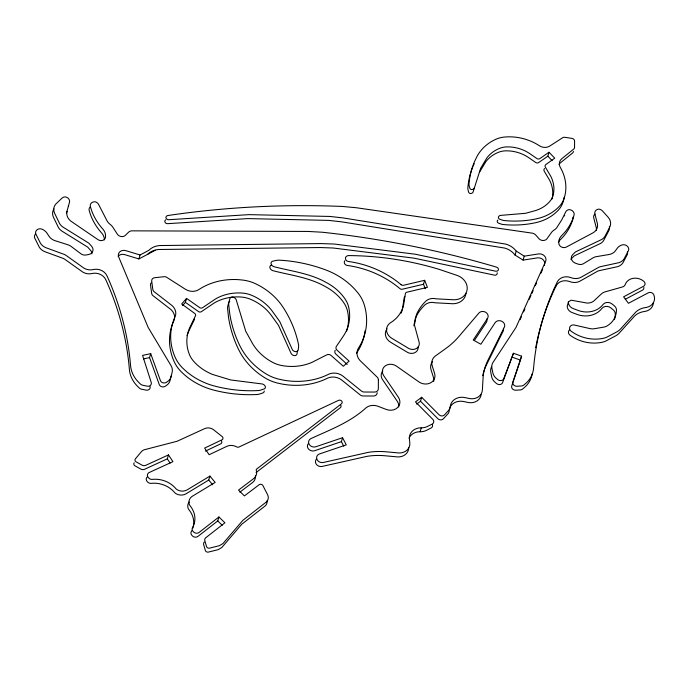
<?xml version="1.0" encoding="UTF-8"?>
<svg xmlns="http://www.w3.org/2000/svg" width="689" height="689" viewBox="0 0 689 689"><rect width="100%" height="100%" fill="white"/><g stroke="black" fill="none" stroke-linecap="round" stroke-linejoin="round"><path stroke-width="1.03" d="M568.416 301.911L568.399 302.325A7.123 6.106 16.4 0 0 573.257 308.603L578.932 310.722A21.635 18.543 16.4 0 0 603.039 304.521L603.263 304.254A6.115 5.245 16.4 0 1 612.116 304.013L614.657 306.123A6.123 5.254 16.4 0 1 616.457 310.016A23.917 20.498 16.4 0 1 607.388 325.751L606.69 326.138A11.015 9.448 16.4 0 1 603.607 327.154L593.84 328.808A11.015 9.448 16.4 0 1 589.775 328.55L573.868 324.932A4.237 3.634 16.4 0 0 569.708 327.404A4.237 3.634 16.4 0 0 571.879 331.728A35.621 30.531 16.4 0 0 602.866 338.402L604.141 338.101A18.37 15.744 16.4 0 0 607.715 336.706L617.266 331.659A18.37 15.752 16.4 0 0 620.668 328.842L635.878 311.988A18.379 15.752 16.4 0 1 645.671 307.527L646.403 307.423A11.532 9.879 16.4 0 0 653.715 294.634L653.577 294.367A3.678 3.152 16.4 0 0 648.289 292.808L628.437 303.306L623.614 296.821L643.733 286.159A3.669 3.144 16.4 0 0 643.87 281.37L643.276 280.897A11.524 9.879 16.4 0 0 625.242 284.471L625.138 284.738A4.909 4.203 16.4 0 1 622.417 286.968L604.701 291.981A11.033 9.457 16.4 0 0 601.23 294.065L593.823 300.981A10.128 8.681 16.4 0 1 587.174 303.082L571.129 300.171L568.416 301.911L567.236 306.278A7.123 6.106 16.4 0 0 572.094 312.556L577.77 314.675A21.635 18.543 16.4 0 0 601.867 308.483L602.1 308.207A6.115 5.245 16.4 0 1 610.954 307.966L613.494 310.076A6.123 5.254 16.4 0 1 615.294 313.969A23.917 20.498 16.4 0 1 614.399 319.636M297.467 350.434L297.045 353.819A2.575 2.213 16.4 0 1 294.237 355.576L293.643 355.438A3.876 3.324 16.4 0 1 291.146 353.517L278.511 325.363L270.889 314.813A45.121 38.679 16.4 0 0 250.365 299.207A25.786 22.108 16.4 0 0 243.028 297.226L241.141 297.019A45.138 38.687 16.4 0 0 214.4 302.876L201.429 311.643A2.429 2.084 16.4 0 1 198.759 311.738L185.393 302.35L186.555 298.397L199.922 307.785A2.429 2.084 16.4 0 0 202.592 307.69L215.562 298.923A45.138 38.687 16.4 0 1 242.304 293.066L244.19 293.264A25.786 22.108 16.4 0 1 251.537 295.254A45.121 38.679 16.4 0 1 272.052 310.86L279.674 321.41L292.308 349.564A3.876 3.324 16.4 0 0 294.806 351.485L295.4 351.623A2.575 2.213 16.4 0 0 298.216 349.866L298.63 346.481A11.61 9.956 16.4 0 0 298.449 344.259A124.537 106.752 16.4 0 0 283.17 307.406L280.94 304.211A63.199 54.173 16.4 0 0 256.093 283.98A36.061 30.91 16.4 0 0 243.355 280.147L239.074 279.7A63.207 54.181 16.4 0 0 199.483 289.165L198.914 289.569A11.618 9.956 16.4 0 1 185.367 289.251L166.523 277.193A3.867 3.316 16.4 0 0 163.991 276.702L154.405 277.745A3.858 3.307 16.4 0 0 151.709 281.155L152.829 289.458A3.876 3.316 16.4 0 0 154.241 291.783L172.069 305.58A11.61 9.947 16.4 0 1 174.756 317.422A63.216 54.181 16.4 0 0 175.385 357.789A36.061 30.91 16.4 0 0 182.551 367.969L185.487 370.708A63.19 54.164 16.4 0 0 214.357 386.004A124.347 106.588 16.4 0 0 257.901 390.568L258.737 390.499A11.601 9.939 16.4 0 0 261.122 389.974L264.214 388.923A2.584 2.213 16.4 0 0 264.998 385.9L264.654 385.418A3.867 3.316 16.4 0 0 261.863 383.919L230.608 379.94L212.66 374.48A45.147 38.696 16.4 0 1 193.687 361.329A25.82 22.134 16.4 0 1 189.13 353.793L188.226 351.054A45.147 38.696 16.4 0 1 190.233 326.577L195.555 315.657A2.42 2.076 16.4 0 0 194.668 313.4L181.681 303.97L186.555 298.397M413.856 325.759L415.278 318.507A53.983 46.275 16.4 0 1 424.622 305.167L425.104 304.727A10.921 9.362 16.4 0 1 435.069 302.781L452.931 303.746A14.555 12.48 16.4 0 0 466.014 293.238M171.027 375.927L170.14 380.139A10.921 9.362 16.4 0 1 167.375 384.738L165.618 386.038A4.866 4.177 16.4 0 1 163.388 386.891A3.634 3.118 16.4 0 1 159.331 384.755L149.556 357.617L150.719 353.664L142.563 355.378L151.236 382.473A3.643 3.126 16.4 0 1 147.567 386.228L142.976 385.306A4.849 4.16 16.4 0 1 140.496 384.109L139.032 382.705A30.316 25.984 16.4 0 1 130.781 367.444L130.557 365.592A330.315 283.136 16.4 0 0 107.01 275.867A10.921 9.362 16.4 0 0 94.436 269.339L92.774 269.666A10.912 9.353 16.4 0 1 83.722 267.978L66.402 255.645A10.903 9.345 16.4 0 0 64.215 254.396L46.361 247.868A10.912 9.353 16.4 0 1 40.539 243.389L35.871 234.062A4.857 4.168 16.4 0 1 37.068 229.764A4.857 4.168 16.4 0 1 42.115 229.213L42.408 229.342A10.921 9.362 16.4 0 1 46.852 232.942L48.816 235.974A10.912 9.353 16.4 0 0 54.526 240.521L67.72 244.716A10.912 9.353 16.4 0 1 70.915 246.249L80.768 253.681A6.055 5.193 16.4 0 0 85.798 255.033L88.795 254.482A6.063 5.193 16.4 0 0 91.895 246.584L88.847 243.157L63.388 227.353A10.912 9.353 16.4 0 1 59.538 223.417L54.646 213.357A10.912 9.353 16.4 0 1 55.887 203.987L62.001 198.148A4.849 4.151 16.4 0 1 65.498 196.942L65.825 196.968A4.849 4.16 16.4 0 1 69.563 202.032L66.437 213.245M68.34 206.252L68.4 205.985A4.849 4.16 16.4 0 0 68.435 205.71M118.112 256.394A6.055 5.185 16.4 0 1 124.7 254.629L138.894 258.935L140.056 254.982L148.807 250.348A17.69 15.167 16.4 0 1 159.598 245.551L321.358 243.587L334.38 244.052L415.364 254.232L495.822 271.233A2.429 2.076 16.4 0 0 496.58 267.151A848.831 727.593 16.4 0 0 322.211 232.227L308.035 231.444L131.496 230.849A6.055 5.193 16.4 0 0 128.412 232.348L125.183 235.535A4.857 4.16 16.4 0 1 119.877 236.146L119.318 235.896A4.849 4.151 16.4 0 1 117.19 233.924L112.987 227.43A12.161 10.421 16.4 0 0 110.154 224.381A12.135 10.404 16.4 0 1 107.243 221.212L98.579 204.409A4.849 4.16 16.4 0 0 95.211 201.799L94.893 201.774A4.849 4.16 16.4 0 0 90.362 206.64L91.603 210.55A60.623 51.968 16.4 0 0 102.463 228.636L102.98 229.213A12.126 10.395 16.4 0 1 105.339 238.006L105.236 238.265A4.849 4.16 16.4 0 1 98.01 239.669L70.829 221.109A10.912 9.353 16.4 0 1 67.048 211.29M134.234 462.793L134.062 463.034A2.403 2.058 16.4 0 0 135.035 465.867L141.056 469.2A3.893 3.342 16.4 0 0 144.621 469.261L167.306 458.857L168.478 454.904L172.939 461.639L148.97 472.637A3.901 3.342 16.4 0 0 148.23 477.417L148.858 478.14A3.901 3.342 16.4 0 0 152.157 479.415L153.716 479.277A24.012 20.584 16.4 0 1 176.108 488.932L177.211 489.767A9.095 7.794 16.4 0 0 187.15 489.87L209.912 476.09L215.166 482.412L191.93 496.502A9.095 7.794 16.4 0 0 189.406 504.761L190.724 506.587A24.003 20.575 16.4 0 1 192.395 527.826L192.283 528.093A3.893 3.342 16.4 0 0 192.903 531.167L193.514 531.899A3.901 3.342 16.4 0 0 199.078 532.459L218.921 516.974L224.907 522.787L205.658 537.825A3.893 3.342 16.4 0 0 204.857 540.805L206.588 546.747A2.403 2.058 16.4 0 0 209.611 548.125L219.352 545.705L222.986 543.535L242.838 520.359L266.342 501.971A7.786 6.675 16.4 0 0 267.521 494.573L262.785 485.349A2.411 2.067 16.4 0 0 259.15 484.72L244.397 495.916L238.54 490.086L253.879 478.442A9.741 8.346 16.4 0 0 256.317 470.527L256.248 470.208A2.411 2.067 16.4 0 1 256.377 469.278L341.718 403.59A2.394 2.05 16.4 0 0 338.618 400.318L238.756 447.127A2.403 2.058 16.4 0 1 236.663 446.868L236.06 446.567A9.741 8.346 16.4 0 0 226.526 446.481L209.146 454.723L204.642 448.083L222.168 439.737A2.394 2.058 16.4 0 0 222.142 436.55L213.366 429.6A7.794 6.683 16.4 0 0 204.754 428.592L177.099 441.261L144.423 449.728A7.803 6.683 16.4 0 0 141.297 451.795L135.225 459.072A2.403 2.058 16.4 0 0 136.198 461.914L142.218 465.247A3.893 3.342 16.4 0 0 145.784 465.308L168.478 454.904M147.093 477.132A3.901 3.342 16.4 0 0 147.058 481.37L147.696 482.093A3.901 3.342 16.4 0 0 150.994 483.368L152.553 483.23A24.012 20.584 16.4 0 1 174.937 492.885L176.048 493.72A9.095 7.794 16.4 0 0 185.987 493.824L208.75 480.044L209.912 476.09M191.895 530.573A24.003 20.575 16.4 0 1 191.232 531.779L191.12 532.046A3.893 3.342 16.4 0 0 191.74 535.12L192.352 535.853A3.901 3.342 16.4 0 0 197.915 536.421L217.758 520.927L218.921 516.974M343.716 446.136L341.399 441.658L342.562 437.704L315.829 446.756A5.142 4.41 16.4 0 1 309.266 444.483A5.142 4.41 16.4 0 1 310.73 438.704L311.006 438.557C330.16 429.747 350.417 422.228 366.169 407.69A11.584 9.93 16.4 0 1 377.305 406.019L386.314 409.464A10.301 8.828 16.4 0 0 397.682 407.466A10.301 8.828 16.4 0 0 398.345 397.183L383.704 375.669A9.009 7.725 16.4 0 1 385.168 365.937A9.009 7.725 16.4 0 1 396.468 366.126L418.292 381.473A10.292 8.828 16.4 0 0 430.074 383.11A10.292 8.828 16.4 0 0 434.768 373.955L432.192 365.773A11.575 9.922 16.4 0 1 435.026 356.23L445.49 348.737A90.293 77.401 16.4 0 0 458.874 336.516L478.907 313.047A5.142 4.41 16.4 0 1 485.624 312.246A5.142 4.41 16.4 0 1 487.674 318.146L473.248 339.996L480.879 344.25L495.158 322.65A5.15 4.41 16.4 0 1 501.687 321.203A5.15 4.41 16.4 0 1 504.443 326.939L487.752 360.648A64.335 55.146 16.4 0 0 483.222 375.574L482.378 389.957A11.584 9.93 16.4 0 1 469.838 398.621L464.997 397.587A12.867 11.024 16.4 0 0 450.253 406.596L450.21 407.328A4.797 4.108 16.4 0 1 449.461 409.447L444.5 414.873A3.634 3.118 16.4 0 1 439.237 414.959L421.677 397.269L415.484 401.911L432.804 419.368A3.643 3.126 16.4 0 1 432.425 423.968L427.507 426.448A12.876 11.033 16.4 0 1 422.245 427.791L421.306 427.8A12.867 11.024 16.4 0 0 409.361 438.393L409.809 442.777A11.575 9.922 16.4 0 1 398.914 452.974L386.141 451.803A64.335 55.146 16.4 0 0 368.271 452.363L323.374 462.465A5.159 4.418 16.4 0 1 317.052 459.597A5.159 4.418 16.4 0 1 319.248 454.034L346.274 444.87L342.562 437.704M425.225 288.674L423.502 284.256L424.674 280.302L403.504 285.272A2.42 2.076 16.4 0 1 401.411 284.901L401.119 284.695M416.638 404.124L420.514 401.231L421.677 397.269M409.051 438.023A12.867 11.024 16.4 0 1 420.144 431.753L421.306 427.8M544.818 263.68A6.063 5.202 16.4 0 0 537.687 257.832L523.106 260.106L515.045 255.059L516.207 251.097A17.69 15.167 16.4 0 0 505.872 244.121L343.001 217.913L329.971 216.449L248.979 214.632L168.831 219.713A2.429 2.076 16.4 0 1 167.461 215.597L167.772 215.536A848.951 727.687 16.4 0 1 342.166 206.433L356.334 207.742L532.451 233.175A6.072 5.202 16.4 0 1 535.947 235.259L538.962 238.678A4.857 4.16 16.4 0 0 544.181 240.383L544.732 240.237A4.857 4.16 16.4 0 0 546.997 238.73L551.381 232.606A12.126 10.395 16.4 0 1 553.551 230.427L554.206 229.98A12.118 10.387 16.4 0 0 556.643 227.87L561.793 219.808L565.686 211.997A4.849 4.16 16.4 0 1 568.856 209.663L569.192 209.611A4.857 4.16 16.4 0 1 574.109 214.908L574.032 215.166A60.632 51.968 16.4 0 1 564.661 232.434L561.897 235.38A12.135 10.404 16.4 0 0 558.865 243.605L559.003 244.311A4.857 4.16 16.4 0 0 566.048 247.205L592.962 232.865A10.912 9.353 16.4 0 0 597.466 223.908L594.9 213.917A4.849 4.16 16.4 0 1 598.276 209.18L598.586 209.137A4.849 4.16 16.4 0 1 602.177 210.653L608.06 217.113A10.912 9.353 16.4 0 1 609.998 226.621L605.14 235.965A10.903 9.353 16.4 0 1 601.557 239.574L575.479 251.907L572.68 254.629A6.055 5.193 16.4 0 0 575.151 263.095L578.131 264.128A6.063 5.193 16.4 0 0 583.221 263.827L592.833 257.979A10.912 9.353 16.4 0 1 595.925 256.73L609.093 254.499A10.912 9.353 16.4 0 0 615.527 250.658L617.111 248.436A10.912 9.353 16.4 0 1 621.297 245.215L621.952 244.974A4.857 4.16 16.4 0 1 627.05 245.982A4.857 4.16 16.4 0 1 628.566 250.4L624.165 258.737A10.921 9.362 16.4 0 1 618.679 262.733L600.886 266.583A10.912 9.353 16.4 0 0 598.603 267.349L581.171 277.176A10.903 9.345 16.4 0 1 572.206 278.055L570.552 277.495A10.912 9.353 16.4 0 0 557.573 281.37L557.28 281.93A330.625 283.403 16.4 0 0 533.587 368.159A30.316 25.984 16.4 0 1 526.508 382.748L523.864 385.005A4.849 4.151 16.4 0 1 521.47 385.986L516.862 386.253A3.643 3.118 16.4 0 1 512.814 382.249L521.582 356.161L513.451 353.25L503.754 378.666A3.652 3.126 16.4 0 1 499.878 380.535A4.849 4.16 16.4 0 1 497.604 379.51L496.132 378.244A10.912 9.353 16.4 0 1 492.979 373.386L491.946 368.374A10.912 9.353 16.4 0 1 492.781 362.784L516.027 327.378L545.593 261.398A6.063 5.202 16.4 0 0 544.577 256.084A6.063 5.202 16.4 0 0 538.85 253.879L524.269 256.153L516.207 251.097M479.484 172.259L485.823 161.708A34.269 29.377 16.4 0 1 498.802 152.174A19.611 16.812 16.4 0 1 505.623 150.848L508.034 150.865A34.261 29.369 16.4 0 1 528.592 157.574L535.999 162.673A2.472 2.119 16.4 0 0 538.686 162.552L547.85 156.188L549.012 152.235L554.723 158.16L545.86 164.568A2.472 2.119 16.4 0 0 545.361 167.143L550.778 176.272A34.269 29.377 16.4 0 1 553.189 195.065L552.836 196.253A19.576 16.777 16.4 0 1 550.451 200.637L549.167 202.144A34.261 29.369 16.4 0 1 535.258 210.636L525.578 213.297L500.421 215.407A2.928 2.515 16.4 0 0 498.655 216.596L498.44 217.044A1.955 1.679 16.4 0 0 499.697 219.18L502.522 220.187A8.802 7.545 16.4 0 0 504.408 220.566A94.488 80.992 16.4 0 0 537.127 218.671L540.047 217.922A47.972 41.116 16.4 0 0 559.58 206.106L560.725 204.745A27.414 23.495 16.4 0 0 564.041 198.604L564.825 195.9A47.98 41.125 16.4 0 0 560.588 167.901L560.303 167.436A8.811 7.553 16.4 0 1 561.862 158.642L573.937 148.893A2.937 2.515 16.4 0 0 574.54 147.403L574.574 140.84A2.945 2.523 16.4 0 0 571.939 138.377L564.42 137.257A2.937 2.523 16.4 0 0 562.698 137.705L549.297 146.344A8.811 7.553 16.4 0 1 538.996 145.491L536.206 143.82A47.972 41.125 16.4 0 0 504.718 137.025L502.763 137.266A27.405 23.495 16.4 0 0 495.4 139.479L492.79 140.797A47.963 41.116 16.4 0 0 477.064 156.325L474.549 161.527A94.419 80.932 16.4 0 0 469.028 183.834A8.793 7.536 16.4 0 0 469.226 186.073L469.872 188.416A1.955 1.679 16.4 0 0 472.309 189.509L472.826 189.363A2.937 2.523 16.4 0 0 474.299 187.882M523.106 260.106L524.269 256.153M491.619 366.737A10.912 9.353 16.4 0 0 490.783 372.327L491.817 377.348A10.912 9.353 16.4 0 0 494.969 382.197L496.442 383.472A4.849 4.16 16.4 0 0 498.715 384.496A3.652 3.126 16.4 0 0 502.582 382.619L513.451 353.25M520.712 359.124L521.582 356.161M520.083 319.696L521.384 316.785M523.562 311.928L524.863 309.017M529.212 299.319L530.952 295.435M531.822 293.497L533.122 290.586M535.293 285.728L536.602 282.826M540.951 273.12L542.691 269.235M473.386 165.489L474.221 163.749M556.109 285.883L556.411 285.324A10.912 9.353 16.4 0 1 569.39 281.448L571.043 282.016A10.903 9.345 16.4 0 0 580.009 281.129L597.441 271.302A10.912 9.353 16.4 0 1 599.723 270.544L617.516 266.686A10.921 9.362 16.4 0 0 623.002 262.698L627.395 254.353A4.857 4.16 16.4 0 0 627.309 251.873M335.259 350.262L335.104 350.512A3.643 3.126 16.4 0 0 335.905 354.129L347.204 364.421M474.368 340.495L486.512 322.099A5.142 4.41 16.4 0 0 486.787 318.964M182.602 305.537L185.393 302.35M256.067 472.576L340.555 407.543A2.394 2.05 16.4 0 0 340.659 405.123M239.85 492.161L252.717 482.395A9.741 8.346 16.4 0 0 255.404 475.643M549.012 152.235L539.849 158.599A2.472 2.119 16.4 0 1 537.162 158.72L529.755 153.613A34.261 29.369 16.4 0 0 509.197 146.912L506.785 146.895A19.611 16.812 16.4 0 0 499.964 148.221A34.269 29.377 16.4 0 0 486.985 157.755L480.646 168.297L473.136 191.835A2.937 2.523 16.4 0 1 471.664 193.316L471.147 193.463A1.955 1.679 16.4 0 1 468.709 192.369L468.064 190.026A8.793 7.536 16.4 0 1 467.865 187.787A94.419 80.932 16.4 0 1 473.007 166.368M138.894 258.935L155.249 250.314M625.285 299.276L642.561 290.112A3.669 3.144 16.4 0 0 643.862 287.408M205.391 451.131L221.005 443.69A2.394 2.058 16.4 0 0 221.436 440.986M341.399 441.658L314.666 450.709A5.142 4.41 16.4 0 1 308.577 449.073A5.142 4.41 16.4 0 1 308.379 443.595M423.502 284.256L402.342 289.225A2.42 2.076 16.4 0 1 400.249 288.863L399.956 288.648A90.914 77.926 16.4 0 0 346.972 265.403L345.594 264.809A3.643 3.118 16.4 0 1 344.422 261.501L344.534 261.226A3.634 3.118 16.4 0 1 344.879 260.7M143.441 358.9L149.556 357.617M420.144 431.753L421.082 431.745A12.876 11.033 16.4 0 0 426.345 430.401L431.262 427.921A3.643 3.126 16.4 0 0 432.347 424.346M140.056 254.982L125.863 250.667A6.055 5.185 16.4 0 0 120.015 251.674A6.055 5.185 16.4 0 0 118.603 256.739L148.169 327.43L171.027 365.661A10.903 9.353 16.4 0 1 172.293 371.345L171.303 376.185A10.921 9.362 16.4 0 1 168.538 380.784L166.781 382.085A4.866 4.177 16.4 0 1 164.55 382.938A3.634 3.118 16.4 0 1 160.494 380.802L150.719 353.664M512.28 357.203L520.419 360.114L511.651 386.202A3.643 3.118 16.4 0 0 515.699 390.215L520.307 389.94A4.849 4.151 16.4 0 0 522.701 388.958L525.337 386.701A30.316 25.984 16.4 0 0 532.192 373.929M217.758 520.927L222.246 525.285M420.514 401.231L438.075 418.912A3.634 3.118 16.4 0 0 443.337 418.834L448.298 413.4A4.797 4.108 16.4 0 0 449.039 411.281L449.09 410.558A12.867 11.024 16.4 0 1 449.185 409.826M547.85 156.188L552.13 160.632M208.75 480.044L212.686 484.789M167.306 458.857L170.097 463.068M424.674 280.302L427.421 287.365L406.596 292.274A2.429 2.084 16.4 0 0 405.356 293.764L403.616 305.055A36.379 31.177 16.4 0 1 390.629 322.667L390.069 323.038A10.921 9.353 16.4 0 0 391.946 338.394L408.827 348.496A7.278 6.244 16.4 0 0 416.569 348.401A7.278 6.244 16.4 0 0 419.11 342.149L414.416 324.907L416.44 314.554A53.983 46.275 16.4 0 1 425.785 301.205L426.267 300.774A10.921 9.362 16.4 0 1 436.232 298.828L454.094 299.793A14.555 12.48 16.4 0 0 467.133 289.699A14.555 12.48 16.4 0 0 457.47 275.54L439.866 269.588A276.1 236.663 16.4 0 0 348.729 255.585L348.376 255.61A3.634 3.118 16.4 0 0 345.697 257.273L345.585 257.54A3.643 3.118 16.4 0 0 346.765 260.855L348.134 261.441A90.914 77.926 16.4 0 1 401.119 284.695M147.644 254.31A17.69 15.167 16.4 0 1 158.427 249.504L320.196 247.54L333.218 248.006L414.201 258.186L494.659 275.187A2.429 2.076 16.4 0 0 497.157 272.766M150.073 386.434A3.643 3.126 16.4 0 1 146.404 390.181L141.813 389.259A4.849 4.16 16.4 0 1 139.333 388.062L137.869 386.658A30.316 25.984 16.4 0 1 129.61 371.397L129.394 369.545A330.315 283.136 16.4 0 0 105.848 279.82A10.921 9.362 16.4 0 0 93.273 273.292L91.611 273.619A10.912 9.353 16.4 0 1 82.551 271.931L65.24 259.598A10.903 9.345 16.4 0 0 63.044 258.349L45.198 251.821A10.912 9.353 16.4 0 1 39.376 247.342L34.708 238.015A4.857 4.168 16.4 0 1 35.483 234.096M91.887 253.862A6.063 5.193 16.4 0 0 90.733 250.538L87.684 247.11L62.225 231.306A10.912 9.353 16.4 0 1 58.376 227.37L53.484 217.311A10.912 9.353 16.4 0 1 53.949 208.931M104.418 239.875A12.126 10.395 16.4 0 0 101.817 233.166L101.3 232.589A60.623 51.968 16.4 0 1 90.44 214.503L89.2 210.593A4.849 4.16 16.4 0 1 89.958 207.208M270.415 265.816A2.782 2.386 16.4 0 0 270.114 268.288L270.398 268.813A4.186 3.591 16.4 0 0 273.232 270.76C290.741 275.264 309.172 277.4 325.13 286.486A48.816 41.84 16.4 0 1 343.733 302.66L344.767 304.28A27.887 23.9 16.4 0 1 347.532 311.204L348.1 314.218A48.807 41.84 16.4 0 1 346.653 331.047M270.631 265.609A2.782 2.386 16.4 0 1 271.156 265.282M365.067 330.823A68.349 58.591 16.4 0 1 357.651 351.493A12.548 10.757 16.4 0 0 356.566 353.362M377.184 392.687A4.177 3.583 16.4 0 1 373.705 396.003L363.189 395.986A4.177 3.583 16.4 0 1 360.476 395.142L341.908 380.182A12.548 10.757 16.4 0 0 327.266 378.261L326.595 378.631A68.34 58.574 16.4 0 1 282.249 384.083L277.667 383.118A39.049 33.477 16.4 0 1 266.91 379.002L264.438 377.563A68.332 58.565 16.4 0 1 240.539 353.19L238.609 349.538A134.484 115.27 16.4 0 1 228.481 316.949L227.585 308.629A12.548 10.757 16.4 0 1 227.732 306.252L228.688 302.704A2.79 2.386 16.4 0 1 229.799 301.36M515.045 255.059A17.69 15.167 16.4 0 0 504.71 248.074L341.839 221.867L328.808 220.402L247.816 218.594L167.668 223.667A2.429 2.076 16.4 0 1 165.739 219.791M564.524 215.95A4.849 4.16 16.4 0 1 564.661 215.683M572.895 217.199A4.857 4.16 16.4 0 1 572.938 218.861L572.869 219.128A60.632 51.968 16.4 0 1 563.499 236.387L560.725 239.333A12.135 10.404 16.4 0 0 558.564 242.115M596.381 230.359A10.912 9.353 16.4 0 0 596.304 227.861L593.737 217.87A4.849 4.16 16.4 0 1 594.202 214.942M594.366 214.718A4.849 4.16 16.4 0 1 594.96 214.107M609.412 226.319A10.912 9.353 16.4 0 1 608.835 230.574L603.969 239.918A10.903 9.353 16.4 0 1 600.395 243.527L574.316 255.86L571.508 258.582A6.055 5.193 16.4 0 0 570.845 259.391M535.723 347.687A330.625 283.403 16.4 0 1 540.279 327.878M540.564 326.853A330.625 283.403 16.4 0 1 556.109 285.883M544.654 264.705A6.063 5.202 16.4 0 1 544.422 265.36M264.231 390.982A2.584 2.213 16.4 0 1 263.052 392.876L259.96 393.927A11.601 9.939 16.4 0 1 257.565 394.452L256.739 394.521A124.347 106.588 16.4 0 1 213.194 389.957A63.19 54.164 16.4 0 1 184.325 374.67L181.388 371.931A36.061 30.91 16.4 0 1 174.222 361.742A63.216 54.181 16.4 0 1 173.215 322.228M173.886 320.781A11.61 9.947 16.4 0 1 173.585 321.375M174.136 320.17A11.61 9.947 16.4 0 0 170.906 309.533L153.079 295.736A3.876 3.316 16.4 0 1 151.666 293.411L150.538 285.108A3.858 3.307 16.4 0 1 151.141 282.921M194.419 318.697A2.42 2.076 16.4 0 1 194.393 319.61L189.07 330.531A45.147 38.696 16.4 0 0 187.063 335.681M569.39 329.962A4.237 3.634 16.4 0 0 570.716 335.689A35.621 30.531 16.4 0 0 601.704 342.355L602.978 342.054A18.37 15.744 16.4 0 0 606.553 340.659L616.104 335.612A18.37 15.752 16.4 0 0 619.506 332.796L634.715 315.941A18.379 15.752 16.4 0 1 644.508 311.48L645.24 311.376A11.532 9.879 16.4 0 0 653.387 302.549M481.155 394.582A11.584 9.93 16.4 0 1 468.675 402.574L463.835 401.541A12.867 11.024 16.4 0 0 449.547 408.413M482.722 375.669A64.335 55.146 16.4 0 1 486.589 364.602L503.28 330.892A5.15 4.41 16.4 0 0 503.383 328.291M432.451 361.622A11.575 9.922 16.4 0 0 431.03 369.726L433.605 377.916A10.292 8.828 16.4 0 1 433.639 381.473M381.982 372.224A9.009 7.725 16.4 0 0 382.541 379.622L397.183 401.144A10.301 8.828 16.4 0 1 398.698 406.958M382.24 371.784A9.009 7.725 16.4 0 1 382.851 370.966M316.552 459.012A5.159 4.418 16.4 0 0 316.389 464.352A5.159 4.418 16.4 0 0 322.211 466.419L367.108 456.325A64.335 55.146 16.4 0 1 384.979 455.765L397.751 456.936A11.575 9.922 16.4 0 0 408.698 447.411M404.831 296.58A2.429 2.084 16.4 0 0 404.193 297.717L402.454 309.008A36.379 31.177 16.4 0 1 401.11 313.194M387.037 328.791A10.921 9.353 16.4 0 0 390.784 342.347L407.664 352.449A7.278 6.244 16.4 0 0 415.019 352.579A7.278 6.244 16.4 0 0 418.111 346.946M267.082 500.705A7.786 6.675 16.4 0 1 265.17 505.924L241.675 524.312L221.824 547.488L218.189 549.658L208.44 552.078A2.403 2.058 16.4 0 1 205.425 550.709L203.694 544.766A3.893 3.342 16.4 0 1 204.288 542.002M189.156 501.988A9.095 7.794 16.4 0 0 188.243 508.715L189.561 510.54A24.003 20.575 16.4 0 1 192.92 528.024M573.377 151.356A2.937 2.515 16.4 0 1 572.774 152.846L560.691 162.595A8.811 7.553 16.4 0 0 559.029 164.533M564.231 197.088A47.98 41.125 16.4 0 1 563.662 199.853L562.879 202.557A27.414 23.495 16.4 0 1 559.563 208.698L558.417 210.059A47.972 41.116 16.4 0 1 538.884 221.875L535.964 222.625A94.488 80.992 16.4 0 1 503.246 224.519A8.802 7.545 16.4 0 1 501.351 224.149L498.526 223.133A1.955 1.679 16.4 0 1 497.277 220.997L497.492 220.549A2.928 2.515 16.4 0 1 497.863 220.075M552.027 199.018A34.269 29.377 16.4 0 0 549.615 180.225L544.198 171.105A2.472 2.119 16.4 0 1 544.689 168.521M378.373 379.794L378.347 388.734A4.177 3.583 16.4 0 1 374.868 392.05L364.352 392.032A4.177 3.583 16.4 0 1 361.639 391.188L343.07 376.228A12.548 10.757 16.4 0 0 328.429 374.308L327.757 374.678A68.34 58.574 16.4 0 1 283.412 380.13L278.83 379.157A39.049 33.477 16.4 0 1 268.073 375.049L265.601 373.61A68.332 58.565 16.4 0 1 241.701 349.228L239.772 345.577A134.484 115.27 16.4 0 1 229.644 312.995L228.748 304.676A12.548 10.757 16.4 0 1 228.894 302.299L229.85 298.75A2.79 2.386 16.4 0 1 233.201 297.209L233.786 297.424A4.186 3.591 16.4 0 1 236.206 299.758L245.672 331.116L252.346 343.217A48.798 41.822 16.4 0 0 269.485 360.571L272.241 362.164A27.887 23.9 16.4 0 0 279.906 365.127L281.922 365.566A48.807 41.84 16.4 0 0 311.79 362.448L326.698 354.887A3.634 3.118 16.4 0 1 330.892 355.3L343.303 366.238L349.125 361.157L337.067 350.176A3.643 3.126 16.4 0 1 336.266 346.558L343.398 336.025A48.807 41.84 16.4 0 0 349.263 310.265L348.694 307.242A27.887 23.9 16.4 0 0 345.93 300.326L344.896 298.707A48.816 41.84 16.4 0 0 326.293 282.524C310.334 273.447 291.903 271.302 274.394 266.807A4.186 3.591 16.4 0 1 271.569 264.86L271.277 264.335A2.782 2.386 16.4 0 1 272.611 261.217L276.091 260.459A12.54 10.748 16.4 0 1 279.682 260.192A134.527 115.313 16.4 0 1 326.19 270.097A68.332 58.574 16.4 0 1 355.197 289.699L357.961 292.954A39.049 33.468 16.4 0 1 363.336 302.152L364.197 304.598A68.349 58.591 16.4 0 1 358.814 347.54A12.548 10.757 16.4 0 0 359.942 360.433L377.184 377.159A4.177 3.583 16.4 0 1 378.347 379.475L378.373 379.794"/></g></svg>
